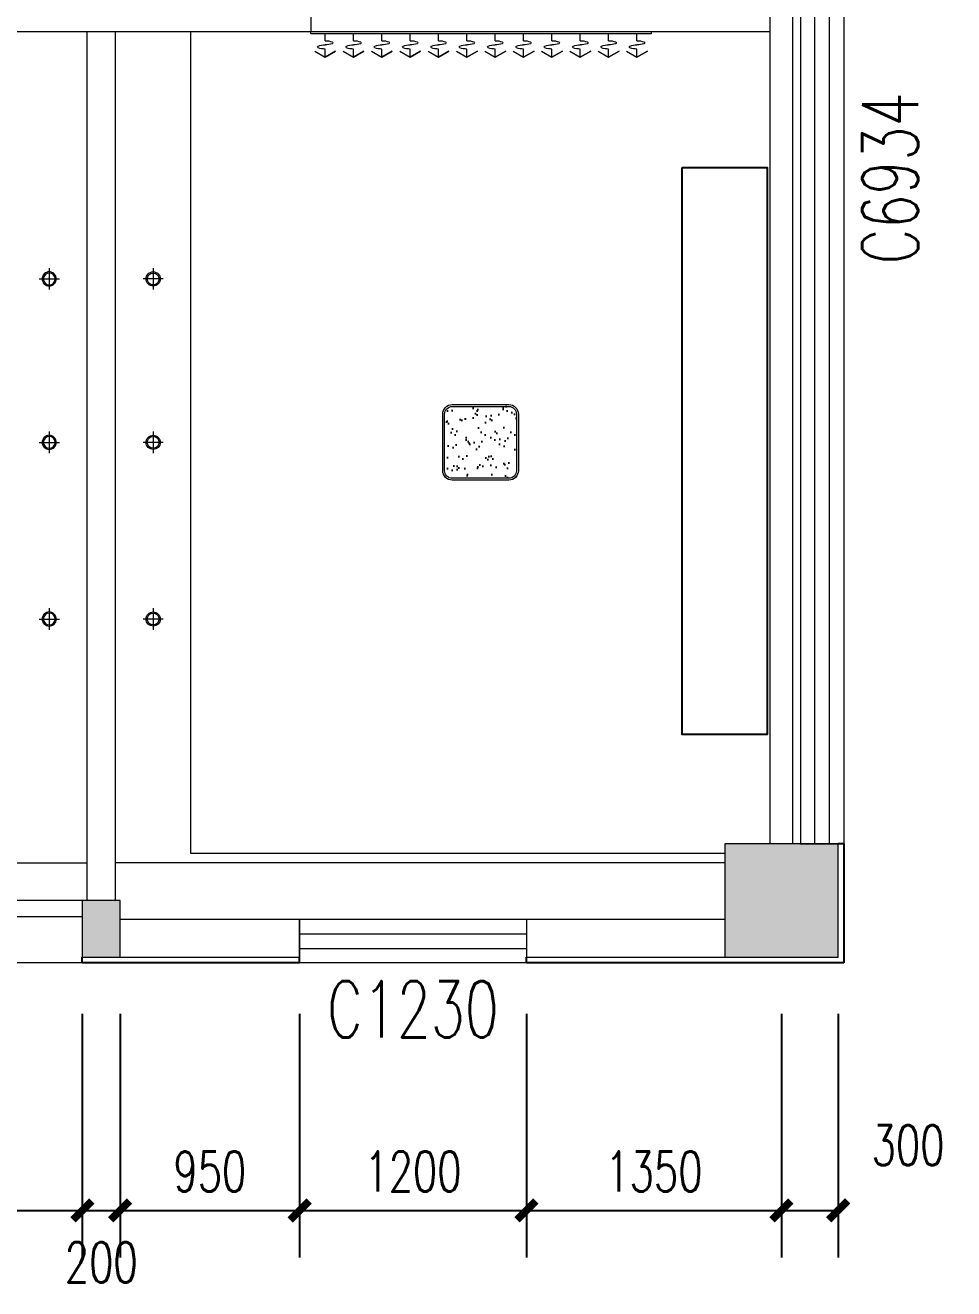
# Model space of a CAD drawing. Header units: millimetres. Extents: x 164760 to 3716174, y -1766400 to 11969.
# Drawn here: x 3573615 to 3578528, y -1715855 to -1709168 of the extents above; entities that cross this region are included whole.
import ezdxf

# ---------------------------------------------------------------- set-up
doc = ezdxf.new("R2010")
doc.units = ezdxf.units.MM
doc.header["$LTSCALE"] = 1000
doc.set_wipeout_variables(frame=1)
for name, pattern in [('DASH', [0.35, 0.25, -0.1]), ('DOT', [0.2, 0.1, -0.1]), ('DOTE', [2.42, 2, -0.2, 0.02, -0.2]), ('HIDDEN', [0.375, 0.25, -0.125, 0, 0])]:
    doc.linetypes.add(name, pattern=pattern)
doc.layers.get('0').update_dxf_attribs({"color": 253, "linetype": 'CONTINUOUS'})
doc.layers.get('Defpoints').update_dxf_attribs({"color": 250, "linetype": 'CONTINUOUS', "lineweight": 0})
for name, color, linetype, lineweight in [('COLUMN', 253, 'CONTINUOUS', 0), ('DOOR【门】', 253, 'CONTINUOUS', 0), ('FF-Door【门】', 253, 'CONTINUOUS', 0), ('FF-FIXT【洁具】', 253, 'CONTINUOUS', 0), ('FF-FURN【成品家具】', 253, 'CONTINUOUS', 0), ('FF-FURN【成品家私】', 253, 'CONTINUOUS', 0), ('FF-Text【平面文字】', 253, 'CONTINUOUS', 0), ('MK【门槛线】', 253, 'CONTINUOUS', 0), ('PUB_HATCH', 253, 'CONTINUOUS', 0), ('RC-Dim【天花尺寸】', 253, 'CONTINUOUS', 0), ('RC-FCU【空调设备】', 253, 'CONTINUOUS', 0), ('RC-LIGHT【天花灯具】', 253, 'CONTINUOUS', 0), ('RC-Modelling【天花造型】', 253, 'CONTINUOUS', 0), ('RC-Text【天花文字】', 253, 'CONTINUOUS', 0), ('TXT【平面空间文字】', 253, 'CONTINUOUS', 0), ('WALL', 253, 'CONTINUOUS', 0), ('Wall【墙体】', 253, 'CONTINUOUS', 0), ('Wall【新建墙】', 253, 'CONTINUOUS', 0), ('WINDOW', 253, 'CONTINUOUS', 0), ('Xline【辅助线】', 253, 'CONTINUOUS', 0)]:
    doc.layers.add(name, color=color, linetype=linetype, lineweight=lineweight)
for name, color, linetype in [('DIM_LEAD', 253, 'CONTINUOUS'), ('FF-FIXT', 253, 'CONTINUOUS'), ('HATCH【填充】', 253, 'CONTINUOUS'), ('PUB_DIM', 253, 'CONTINUOUS'), ('SURFACE', 253, 'CONTINUOUS'), ('VPIPE-污水', 253, 'CONTINUOUS'), ('VPIPE-热给水', 253, 'CONTINUOUS'), ('VPIPE-给水', 253, 'CONTINUOUS'), ('WINDOW_TEXT', 253, 'CONTINUOUS'), ('填充', 253, 'CONTINUOUS'), ('平面家具', 253, 'CONTINUOUS'), ('洁具', 253, 'CONTINUOUS'), ('风道（排气道）', 253, 'CONTINUOUS')]:
    doc.layers.add(name, color=color, linetype=linetype)
doc.styles.add('-宋体', font='', dxfattribs={"width": 0.8})
doc.styles.add('_TCH_DIM_T3', font='SIMPLEX', dxfattribs={"width": 0.705882, "bigfont": 'GBCBIG'})
doc.styles.add('_TCH_WINDOW', font='SIMPLEX', dxfattribs={"bigfont": 'GBCBIG'})
doc.styles.get("Standard").update_dxf_attribs({"font": 'GBENOR', "bigfont": 'GBCBIG'})
doc.styles.add('SUN', font='romans.shx', dxfattribs={"width": 0.8, "bigfont": 'hzdx.shx'})
doc.styles.add('宋体', font='', dxfattribs={"width": 0.7})
doc.styles.add('尺寸标注', font='ARCHS.SHX', dxfattribs={"width": 0.8})
doc.styles.get('-宋体').set_extended_font_data('SimSun')
doc.styles.get('宋体').set_extended_font_data('SimSun')
doc.dimstyles.new('_TCH_ARCH&&100', dxfattribs={"dimtxt": 212.5, "dimasz": 100, "dimexe": 250, "dimexo": 300, "dimgap": 100, "dimtad": 1, "dimdec": 0, "dimzin": 0, "dimdsep": 46, "dimtxsty": '_TCH_DIM_T3', "dimblk": 'ARCHTICK', "dimcen": 0.09, "dimclrt": 7, "dimazin": 2, "dimtfac": 1, "dimtdec": 0, "dimtix": 1, "dimtmove": 2, "dimatfit": 3, "dimtolj": 1, "dimtzin": 0, "dimarcsym": 0})
doc.dimstyles.new('海龙1：50', dxfattribs={"dimscale": 50, "dimtxt": 2.5, "dimasz": 1, "dimexe": 1, "dimexo": 1, "dimgap": 0.7, "dimtad": 1, "dimdec": 0, "dimrnd": 5, "dimdsep": 46, "dimtxsty": '尺寸标注', "dimblk": 'ARCHTICK', "dimblk1": 'ARCHTICK', "dimblk2": 'ARCHTICK', "dimcen": 1, "dimclrd": 44, "dimclre": 44, "dimclrt": 2, "dimadec": 0, "dimazin": 0, "dimtfac": 1, "dimtdec": 0, "dimtix": 1, "dimtmove": 2, "dimatfit": 3, "dimldrblk": 'hl_arrow2', "dimfxl": 5, "dimfxlon": 1, "dimarcsym": 0})
doc.dimstyles.new('海龙_1：60', dxfattribs={"dimscale": 60, "dimtxt": 2.25, "dimasz": 1, "dimexe": 1.5, "dimexo": 1, "dimgap": 0.7, "dimtad": 1, "dimdec": 0, "dimrnd": 5, "dimdsep": 46, "dimtxsty": '尺寸标注', "dimblk": 'ARCHTICK', "dimblk1": 'ARCHTICK', "dimblk2": 'ARCHTICK', "dimcen": 1, "dimclrd": 44, "dimclre": 44, "dimclrt": 2, "dimadec": 0, "dimazin": 0, "dimtfac": 1, "dimtdec": 0, "dimtix": 1, "dimtmove": 2, "dimatfit": 3, "dimldrblk": 'hl_arrow2', "dimfxl": 5, "dimfxlon": 1, "dimarcsym": 0})

# ---------------------------------------------------------------- blocks, each defined once
blk = doc.blocks.new('_ArchTick')
at = {"color": 2, "linetype": 'ByBlock', "const_width": 0.4}
blk.add_lwpolyline([(-0.5, -0.5), (0.5, 0.5)], dxfattribs=at)
blk = doc.blocks.new('*D461')
at = {"layer": 'Defpoints', "color": 0, "transparency": 16777216}
for p in [(3570716.8, -1714100.6), (3573916.8, -1714100.6), (3573916.8, -1715440.2)]:
    blk.add_point(p, dxfattribs=at)
at = {"layer": 'PUB_DIM', "color": 0, "lineweight": -2, "transparency": 16777216}
for p, q in [((3570716.8, -1714400.6), (3570716.8, -1715690.2)), ((3573916.8, -1714400.6), (3573916.8, -1715690.2)), ((3570716.8, -1715440.2), (3573916.8, -1715440.2))]:
    blk.add_line(p, q, dxfattribs=at)
at = {"layer": 'PUB_DIM', "color": 0, "lineweight": -2, "transparency": 16777216, "xscale": 100, "yscale": 100, "zscale": 100, "rotation": 180}
blk.add_blockref('_ArchTick', (3570716.8, -1715440.2), dxfattribs=at)
at = {"layer": 'PUB_DIM', "color": 0, "lineweight": -2, "transparency": 16777216, "xscale": 100, "yscale": 100, "zscale": 100}
blk.add_blockref('_ArchTick', (3573916.8, -1715440.2), dxfattribs=at)
at = {"layer": 'PUB_DIM', "color": 7, "transparency": 16777216, "insert": (3572316.8, -1715234), "char_height": 212.5, "attachment_point": 5, "style": '_TCH_DIM_T3'}
blk.add_mtext('\\A1;3200', dxfattribs=at)
blk = doc.blocks.new('*D462')
at = {"layer": 'Defpoints', "color": 0, "transparency": 16777216}
for p in [(3573916.8, -1714100.6), (3574116.8, -1714100.6), (3574116.8, -1715440.2)]:
    blk.add_point(p, dxfattribs=at)
at = {"layer": 'PUB_DIM', "color": 0, "lineweight": -2, "transparency": 16777216}
for p, q in [((3573916.8, -1714400.6), (3573916.8, -1715690.2)), ((3574116.8, -1714400.6), (3574116.8, -1715690.2)), ((3573916.8, -1715440.2), (3574116.8, -1715440.2))]:
    blk.add_line(p, q, dxfattribs=at)
at = {"layer": 'PUB_DIM', "color": 0, "lineweight": -2, "transparency": 16777216, "xscale": 100, "yscale": 100, "zscale": 100, "rotation": 180}
blk.add_blockref('_ArchTick', (3573916.8, -1715440.2), dxfattribs=at)
at = {"layer": 'PUB_DIM', "color": 0, "lineweight": -2, "transparency": 16777216, "xscale": 100, "yscale": 100, "zscale": 100}
blk.add_blockref('_ArchTick', (3574116.8, -1715440.2), dxfattribs=at)
at = {"layer": 'PUB_DIM', "color": 7, "transparency": 16777216, "insert": (3574016.8, -1715715.2), "char_height": 212.5, "attachment_point": 5, "style": '_TCH_DIM_T3'}
blk.add_mtext('\\A1;200', dxfattribs=at)
blk = doc.blocks.new('*D463')
at = {"layer": 'Defpoints', "color": 0, "transparency": 16777216}
for p in [(3574116.8, -1714100.6), (3575066.8, -1714100.6), (3575066.8, -1715440.2)]:
    blk.add_point(p, dxfattribs=at)
at = {"layer": 'PUB_DIM', "color": 0, "lineweight": -2, "transparency": 16777216}
for p, q in [((3574116.8, -1714400.6), (3574116.8, -1715690.2)), ((3575066.8, -1714400.6), (3575066.8, -1715690.2)), ((3574116.8, -1715440.2), (3575066.8, -1715440.2))]:
    blk.add_line(p, q, dxfattribs=at)
at = {"layer": 'PUB_DIM', "color": 0, "lineweight": -2, "transparency": 16777216, "xscale": 100, "yscale": 100, "zscale": 100, "rotation": 180}
blk.add_blockref('_ArchTick', (3574116.8, -1715440.2), dxfattribs=at)
at = {"layer": 'PUB_DIM', "color": 0, "lineweight": -2, "transparency": 16777216, "xscale": 100, "yscale": 100, "zscale": 100}
blk.add_blockref('_ArchTick', (3575066.8, -1715440.2), dxfattribs=at)
at = {"layer": 'PUB_DIM', "color": 7, "transparency": 16777216, "insert": (3574591.8, -1715234), "char_height": 212.5, "attachment_point": 5, "style": '_TCH_DIM_T3'}
blk.add_mtext('\\A1;950', dxfattribs=at)
blk = doc.blocks.new('*D464')
at = {"layer": 'Defpoints', "color": 0, "transparency": 16777216}
for p in [(3575066.8, -1714100.6), (3576266.8, -1714100.6), (3576266.8, -1715440.2)]:
    blk.add_point(p, dxfattribs=at)
at = {"layer": 'PUB_DIM', "color": 0, "lineweight": -2, "transparency": 16777216}
for p, q in [((3575066.8, -1714400.6), (3575066.8, -1715690.2)), ((3576266.8, -1714400.6), (3576266.8, -1715690.2)), ((3575066.8, -1715440.2), (3576266.8, -1715440.2))]:
    blk.add_line(p, q, dxfattribs=at)
at = {"layer": 'PUB_DIM', "color": 0, "lineweight": -2, "transparency": 16777216, "xscale": 100, "yscale": 100, "zscale": 100, "rotation": 180}
blk.add_blockref('_ArchTick', (3575066.8, -1715440.2), dxfattribs=at)
at = {"layer": 'PUB_DIM', "color": 0, "lineweight": -2, "transparency": 16777216, "xscale": 100, "yscale": 100, "zscale": 100}
blk.add_blockref('_ArchTick', (3576266.8, -1715440.2), dxfattribs=at)
at = {"layer": 'PUB_DIM', "color": 7, "transparency": 16777216, "insert": (3575666.8, -1715234), "char_height": 212.5, "attachment_point": 5, "style": '_TCH_DIM_T3'}
blk.add_mtext('\\A1;1200', dxfattribs=at)
blk = doc.blocks.new('*D465')
at = {"layer": 'Defpoints', "color": 0, "transparency": 16777216}
for p in [(3576266.8, -1714100.6), (3577616.8, -1714100.6), (3577616.8, -1715440.2)]:
    blk.add_point(p, dxfattribs=at)
at = {"layer": 'PUB_DIM', "color": 0, "lineweight": -2, "transparency": 16777216}
for p, q in [((3576266.8, -1714400.6), (3576266.8, -1715690.2)), ((3577616.8, -1714400.6), (3577616.8, -1715690.2)), ((3576266.8, -1715440.2), (3577616.8, -1715440.2))]:
    blk.add_line(p, q, dxfattribs=at)
at = {"layer": 'PUB_DIM', "color": 0, "lineweight": -2, "transparency": 16777216, "xscale": 100, "yscale": 100, "zscale": 100, "rotation": 180}
blk.add_blockref('_ArchTick', (3576266.8, -1715440.2), dxfattribs=at)
at = {"layer": 'PUB_DIM', "color": 0, "lineweight": -2, "transparency": 16777216, "xscale": 100, "yscale": 100, "zscale": 100}
blk.add_blockref('_ArchTick', (3577616.8, -1715440.2), dxfattribs=at)
at = {"layer": 'PUB_DIM', "color": 7, "transparency": 16777216, "insert": (3576941.8, -1715234), "char_height": 212.5, "attachment_point": 5, "style": '_TCH_DIM_T3'}
blk.add_mtext('\\A1;1350', dxfattribs=at)
blk = doc.blocks.new('*D466')
at = {"layer": 'Defpoints', "color": 0, "transparency": 16777216}
for p in [(3577616.8, -1714100.6), (3577916.8, -1714100.6), (3577916.8, -1715440.2)]:
    blk.add_point(p, dxfattribs=at)
at = {"layer": 'PUB_DIM', "color": 0, "lineweight": -2, "transparency": 16777216}
for p, q in [((3577616.8, -1714400.6), (3577616.8, -1715690.2)), ((3577916.8, -1714400.6), (3577916.8, -1715690.2)), ((3577616.8, -1715440.2), (3577916.8, -1715440.2))]:
    blk.add_line(p, q, dxfattribs=at)
at = {"layer": 'PUB_DIM', "color": 0, "lineweight": -2, "transparency": 16777216, "xscale": 100, "yscale": 100, "zscale": 100, "rotation": 180}
blk.add_blockref('_ArchTick', (3577616.8, -1715440.2), dxfattribs=at)
at = {"layer": 'PUB_DIM', "color": 0, "lineweight": -2, "transparency": 16777216, "xscale": 100, "yscale": 100, "zscale": 100}
blk.add_blockref('_ArchTick', (3577916.8, -1715440.2), dxfattribs=at)
at = {"layer": 'PUB_DIM', "color": 7, "transparency": 16777216, "insert": (3578286.8, -1715095.2), "char_height": 212.5, "attachment_point": 5, "style": '_TCH_DIM_T3'}
blk.add_mtext('\\A1;300', dxfattribs=at)
blk = doc.blocks.new('$TCHSYS$WIN2D')
for p, q in [((-0.5, 0.5), (0.5, 0.5)), ((-0.5, 0.5), (-0.5, -0.5)), ((0.5, 0.5), (0.5, -0.5)), ((0.5, 0.16667), (-0.5, 0.16667)), ((0.5, -0.16667), (-0.5, -0.16667)), ((-0.5, -0.5), (0.5, -0.5))]:
    blk.add_line(p, q)
blk = doc.blocks.new('$WINLIB2D$00000004')
for p, q in [((-0.5, 0.5), (0.5, 0.5)), ((-0.5, 0.5), (-0.5, -0.5)), ((0.5, -0.5), (0.5, 0.5)), ((-0.5, 0.2406), (0.5, 0.2406)), ((-0.5, -0.5), (0.5, -0.5))]:
    blk.add_line(p, q)
blk = doc.blocks.new('海龙0109180699')
for points in [[(-1725, 7095.5), (-1725, 7145.5), (-1125, 7145.5), (-1125, 7095.5)], [(-1725, 7145.5), (-1725, 5345.5), (-1125, 5345.5), (-1125, 7145.5)], [(-1125, 5395.5), (-1125, 5345.5), (-1725, 5345.5), (-1725, 5395.5)]]:
    blk.add_lwpolyline(points, close=True)
at = {"color": 8}
for points in [[(-1700, 7095.5), (-1700, 5395.5)], [(-1150, 7095.5), (-1150, 5395.5)]]:
    blk.add_lwpolyline(points, dxfattribs=at)
for points in [[(-1455, 7080.5), (-1455, 7095.5), (-1395, 7095.5), (-1395, 7080.5)], [(-1395, 5410.5), (-1395, 5395.5), (-1455, 5395.5), (-1455, 5410.5)], [(-1395, 5410.5), (-1395, 5395.5), (-1455, 5395.5), (-1455, 5410.5)]]:
    blk.add_lwpolyline(points, close=True, dxfattribs=at)
at = {"color": 8, "linetype": 'DASH', "ltscale": 0.006}
for points in [[(-1437.5, 7080.5), (-1437.5, 5410.5)], [(-1412.5, 7080.5), (-1412.5, 5410.5)]]:
    blk.add_lwpolyline(points, dxfattribs=at)
for points in [[(-1628.5, 6958.7), (-1216.6, 6876.8), (-1221.5, 6852.3), (-1633.4, 6934.2)], [(-1461.8, 6925.6), (-1383.3, 6909.9), (-1388.2, 6885.4), (-1466.7, 6901)], [(-1463.3, 6918.2), (-1384.8, 6902.6), (-1386.8, 6892.8), (-1465.2, 6908.4)], [(-1628.5, 6838.7), (-1216.6, 6756.8), (-1221.5, 6732.3), (-1633.4, 6814.2)], [(-1461.8, 6805.6), (-1383.3, 6789.9), (-1388.2, 6765.4), (-1466.7, 6781)], [(-1463.3, 6798.2), (-1384.8, 6782.6), (-1386.8, 6772.8), (-1465.2, 6788.4)], [(-1628.5, 6718.7), (-1216.6, 6636.8), (-1221.5, 6612.3), (-1633.4, 6694.2)], [(-1461.8, 6685.6), (-1383.3, 6669.9), (-1388.2, 6645.4), (-1466.7, 6661)], [(-1463.3, 6678.2), (-1384.8, 6662.6), (-1386.8, 6652.8), (-1465.2, 6668.4)], [(-1628.5, 6598.7), (-1216.6, 6516.8), (-1221.5, 6492.3), (-1633.4, 6574.2)], [(-1461.8, 6565.6), (-1383.3, 6549.9), (-1388.2, 6525.4), (-1466.7, 6541)], [(-1463.3, 6558.2), (-1384.8, 6542.6), (-1386.8, 6532.8), (-1465.2, 6548.4)], [(-1628.5, 6478.7), (-1216.6, 6396.8), (-1221.5, 6372.3), (-1633.4, 6454.2)], [(-1461.8, 6445.6), (-1383.3, 6429.9), (-1388.2, 6405.4), (-1466.7, 6421)], [(-1463.3, 6438.2), (-1384.8, 6422.6), (-1386.8, 6412.8), (-1465.2, 6428.4)], [(-1628.5, 6358.7), (-1216.6, 6276.8), (-1221.5, 6252.3), (-1633.4, 6334.2)], [(-1461.8, 6325.6), (-1383.3, 6309.9), (-1388.2, 6285.4), (-1466.7, 6301)], [(-1463.3, 6318.2), (-1384.8, 6302.6), (-1386.8, 6292.8), (-1465.2, 6308.4)], [(-1628.5, 6238.7), (-1216.6, 6156.8), (-1221.5, 6132.3), (-1633.4, 6214.2)], [(-1461.8, 6205.6), (-1383.3, 6189.9), (-1388.2, 6165.4), (-1466.7, 6181)], [(-1463.3, 6198.2), (-1384.8, 6182.6), (-1386.8, 6172.8), (-1465.2, 6188.4)], [(-1628.5, 6118.7), (-1216.6, 6036.8), (-1221.5, 6012.3), (-1633.4, 6094.2)], [(-1461.8, 6085.6), (-1383.3, 6069.9), (-1388.2, 6045.4), (-1466.7, 6061)], [(-1463.3, 6078.2), (-1384.8, 6062.6), (-1386.8, 6052.8), (-1465.2, 6068.4)], [(-1628.5, 5998.7), (-1216.6, 5916.8), (-1221.5, 5892.3), (-1633.4, 5974.2)], [(-1461.8, 5965.6), (-1383.3, 5949.9), (-1388.2, 5925.4), (-1466.7, 5941)], [(-1463.3, 5958.2), (-1384.8, 5942.6), (-1386.8, 5932.8), (-1465.2, 5948.4)], [(-1628.5, 5878.7), (-1216.6, 5796.8), (-1221.5, 5772.3), (-1633.4, 5854.2)], [(-1461.8, 5845.6), (-1383.3, 5829.9), (-1388.2, 5805.4), (-1466.7, 5821)], [(-1463.3, 5838.2), (-1384.8, 5822.6), (-1386.8, 5812.8), (-1465.2, 5828.4)], [(-1628.5, 5758.7), (-1216.6, 5676.8), (-1221.5, 5652.3), (-1633.4, 5734.2)], [(-1461.8, 5725.6), (-1383.3, 5709.9), (-1388.2, 5685.4), (-1466.7, 5701)], [(-1463.3, 5718.2), (-1384.8, 5702.6), (-1386.8, 5692.8), (-1465.2, 5708.4)], [(-1628.5, 5638.7), (-1216.6, 5556.8), (-1221.5, 5532.3), (-1633.4, 5614.2)], [(-1461.8, 5605.6), (-1383.3, 5589.9), (-1388.2, 5565.4), (-1466.7, 5581)], [(-1463.3, 5598.2), (-1384.8, 5582.6), (-1386.8, 5572.8), (-1465.2, 5588.4)]]:
    blk.add_lwpolyline(points, close=True, dxfattribs=at)
at = {"layer": '平面家具', "color": 43, "linetype": 'ByBlock'}
blk.add_lwpolyline([(-1275, 3824.4), (-1725, 3824.4), (-1725, 824.4), (-1275, 824.4)], close=True, dxfattribs=at)
blk = doc.blocks.new('PQD')
at = {"layer": '填充'}
h = blk.add_hatch(dxfattribs=at)
h.set_pattern_fill('DOTS', color=256, scale=10, style=0)
h.paths.add_polyline_path([(517039.4, 222520.7), (516799.4, 222520.7), (516799.4, 222330.7), (516857.1, 222450.6)])
blk.add_lwpolyline([(516799.4, 222330.7), (516857.1, 222450.6), (517039.4, 222520.7)], dxfattribs=at)
at = {"layer": '风道（排气道）'}
for points in [[(516769.4, 222550.7), (517069.4, 222550.7), (517069.4, 222300.7), (516769.4, 222300.7)], [(516799.4, 222520.7), (517039.4, 222520.7), (517039.4, 222330.7), (516799.4, 222330.7)]]:
    blk.add_lwpolyline(points, close=True, dxfattribs=at)
blk = doc.blocks.new('$DorLib2D$00000114')
at = {"color": 0}
blk.add_line((0.5, 0), (-0.207, 0.707), dxfattribs=at)
blk.add_arc((0.5, 0), 1, 135, 180, dxfattribs=at)
blk = doc.blocks.new('ZL_08130967')
at = {"layer": 'WINDOW'}
for p, q in [((-300, -374.3), (300, -374.3)), ((-300, -374.3), (-300, -524.3)), ((300, -524.3), (300, -374.3)), ((-300, -524.3), (300, -524.3))]:
    blk.add_line(p, q, dxfattribs=at)
at = {"layer": 'WINDOW', "xscale": -600, "yscale": 600, "zscale": -600}
blk.add_blockref('$DorLib2D$00000114', (0, -424.3), dxfattribs=at)
blk = doc.blocks.new('ZL_08155714')
at = {"layer": 'VPIPE-污水'}
blk.add_circle((-129.2, -712), 50, dxfattribs=at)
at = {"layer": 'VPIPE-热给水'}
blk.add_circle((153.9, -888.5), 50, dxfattribs=at)
at = {"layer": 'VPIPE-给水'}
blk.add_circle((153.9, -754.4), 50, dxfattribs=at)
at = {"layer": 'WALL'}
for p, q in [((-314.6, -1164.9), (-314.6, -414.9)), ((-314.6, -414.9), (585.4, -414.9)), ((585.4, -1164.9), (585.4, -414.9)), ((-214.6, -1064.9), (-214.6, -564.9)), ((-214.6, -564.9), (485.4, -564.9)), ((485.4, -1064.9), (485.4, -564.9)), ((485.4, -1064.9), (-214.6, -1064.9)), ((585.4, -1164.9), (-314.6, -1164.9))]:
    blk.add_line(p, q, dxfattribs=at)
at = {"layer": 'WINDOW'}
for p, q in [((-175.1, -414.9), (424.9, -414.9)), ((-175.1, -414.9), (-175.1, -564.9)), ((424.9, -564.9), (424.9, -414.9)), ((-175.1, -564.9), (424.9, -564.9))]:
    blk.add_line(p, q, dxfattribs=at)
at = {"layer": 'DOOR【门】', "rotation": 359.9999999999407}
blk.add_blockref('ZL_08130967', (124.9, -40.7), dxfattribs=at)
at = {"layer": '洁具'}
blk.add_blockref('PQD', (-516984, -223365.7), dxfattribs=at)
at = {"layer": 'TXT【平面空间文字】', "color": 3, "ltscale": 100, "style": 'SUN', "width": 0.6}
blk.add_text('FM丙0619', height=200, dxfattribs=at).set_placement((-262.7, -802.7, 0))
at = {"layer": 'TXT【平面空间文字】', "width": 0.75}
blk.add_text('管井', height=300, dxfattribs=at).set_placement((236.4, -1085.3))
blk = doc.blocks.new('A$C5D954283')
at = {"color": 8}
for p, q in [((-4, 505.5), (-26.2, 505.5)), ((0, 532.1), (0, 509.5)), ((0, 501.5), (0, 478.5)), ((25.8, 505.5), (4, 505.5)), ((-5, 230), (-32.8, 230)), ((0, 235.1), (0, 263.8)), ((0, 225), (0, 196.3)), ((32.3, 230), (5, 230))]:
    blk.add_line(p, q, dxfattribs=at)
at = {"color": 0, "linetype": 'Continuous'}
for p, q in [((-11.2, 374.3), (-17.5, 495.5)), ((15.1, 492.2), (4.8, 374.3)), ((4.8, 374.3), (-11.2, 374.3))]:
    blk.add_line(p, q, dxfattribs=at)
at = {"color": 8, "ltscale": 1000, "const_width": 0.448}
blk.add_lwpolyline([(0, 505.7, -1), (0, 505.3, -1)], format="xyb", close=True, dxfattribs=at)
at = {"color": 0, "linetype": 'Continuous'}
blk.add_lwpolyline([(300, 0), (300, 450), (-300, 450), (-300, 0)], close=True, dxfattribs=at)
at = {"color": 8}
blk.add_lwpolyline([(270, 30), (270, 420), (-270, 420), (-270, 30)], close=True, dxfattribs=at)
at = {"color": 8, "const_width": 0.84}
blk.add_lwpolyline([(0.1, 230.5, -1), (0.1, 229.6, -1)], format="xyb", close=True, dxfattribs=at)
at = {"color": 0, "linetype": 'Continuous'}
blk.add_circle((0, 505.5), 20.2, dxfattribs=at)
at = {"color": 8}
for centre, radius in [((0.3, 505.7), 16.3), ((0, 230), 25.2)]:
    blk.add_circle(centre, radius, dxfattribs=at)
blk = doc.blocks.new('*D45')
at = {"layer": 'Defpoints', "color": 0, "transparency": 16777216}
for p in [(1214.1, 1164.9), (1023.4, 564.9), (1214.1, 564.9)]:
    blk.add_point(p, dxfattribs=at)
at = {"layer": 'Xline【辅助线】', "color": 44, "lineweight": -2, "transparency": 16777216}
for p, q in [((1154.1, 1164.9), (933.4, 1164.9)), ((1023.4, 1164.9), (1023.4, 564.9)), ((1154.1, 564.9), (933.4, 564.9))]:
    blk.add_line(p, q, dxfattribs=at)
at = {"layer": 'Xline【辅助线】', "color": 44, "lineweight": -2, "transparency": 16777216, "xscale": 60, "yscale": 60, "zscale": 60}
for p, rotation in [((1023.4, 1164.9), 90), ((1023.4, 564.9), 270)]:
    blk.add_blockref('_ArchTick', p, dxfattribs=dict(at, rotation=rotation))
at = {"layer": 'Xline【辅助线】', "color": 2, "transparency": 16777216, "insert": (913.9, 864.9), "char_height": 135, "attachment_point": 5, "rotation": 90, "style": '尺寸标注'}
blk.add_mtext('600', dxfattribs=at)
blk = doc.blocks.new('hl_arrow2')
at = {"color": 2}
blk.add_line((-0.22, 0), (-1, 0), dxfattribs=at)
blk.add_lwpolyline([(-0.22, 0), (-0.86, -0.69), (-0.65, -0.86), (0, 0), (-0.65, 0.86), (-0.86, 0.69)], close=True, dxfattribs=at)
for points in [[(-0.86, 0.69), (-0.65, 0.86), (-0.22, 0), (0, 0)], [(-0.86, -0.69), (-0.65, -0.86), (-0.22, 0), (0, 0)]]:
    blk.add_solid(points, dxfattribs=at)
blk = doc.blocks.new('A$C78EA0098')
at = {"color": 33, "linetype": 'Continuous'}
for p, q in [((47, 353.8), (90, 353.8)), ((68.5, 375.3), (68.5, 332.3))]:
    blk.add_line(p, q, dxfattribs=at)
for p, q in [((5, 25, 0), (81, 25, 0)), ((81, -25, 0), (81, 25, 0)), ((81, 20, 0), (88, 20, 0)), ((84, 25, 0), (114, 25, 0)), ((84, 20, 0), (84, 25, 0)), ((114, -25, 0), (114, 25, 0)), ((5, -25, 0), (81, -25, 0)), ((81, -20, 0), (88, -20, 0)), ((84, -25, 0), (84, -20, 0)), ((84, -25, 0), (114, -25, 0))]:
    blk.add_line(p, q)
for points in [[(0, 383.8), (20, 383.8), (20, 323.8), (0, 323.8)], [(20, 368.8), (85, 368.8), (85, 338.8), (20, 338.8)], [(0, 226), (3, 226), (3, 174), (0, 174)], [(3, 212.5), (33.5, 212.5), (33.5, 187.5), (3, 187.5)], [(0, 90), (5, 90), (5, -90), (0, -90)]]:
    blk.add_lwpolyline(points, close=True)
for centre, radius in [((68.5, 353.8), 11.5), ((104, 0, 0), 5)]:
    blk.add_circle(centre, radius, dxfattribs=at)
blk.add_arc((57.8, 0, 0), 36.3, 316.39718, 43.60282)
blk = doc.blocks.new('ZL_08127082')
at = {"layer": 'FF-FIXT【洁具】'}
for p, q in [((-184.1, -108.8), (-150.6, 0)), ((146.4, 0), (-150.6, 0)), ((-133.9, 0), (-133.9, -83.7)), ((133.9, 0), (133.9, -83.7)), ((146.4, 0), (179.9, -117.1)), ((-20.9, -37.7), (-16.7, -33.5)), ((-20.9, -41.8), (-20.9, -37.7)), ((-16.7, -46), (-20.9, -41.8)), ((-16.7, -33.5), (-12.6, -33.5)), ((-12.6, -50.2), (-16.7, -46)), ((-12.6, -33.5), (-4.2, -29.3)), ((4.2, -50.2), (-12.6, -50.2)), ((-4.2, -29.3), (4.2, -33.5)), ((4.2, -33.5), (12.6, -33.5)), ((12.6, -46), (4.2, -50.2)), ((12.6, -33.5), (16.7, -37.7)), ((16.7, -41.8), (12.6, -46)), ((16.7, -37.7), (16.7, -41.8)), ((-196.6, -221.7), (-184.1, -108.8)), ((-133.9, -83.7), (-184.1, -138.1)), ((133.9, -83.7), (-133.9, -83.7)), ((133.9, -83.7), (179.9, -138.1)), ((179.9, -117.1), (196.6, -234.3)), ((184.1, -125.5), (184.1, -133.9)), ((-179.9, -142.2), (0, -133.9)), ((0, -133.9), (0, -138.1)), ((0, -133.9), (175.7, -142.2)), ((184.1, -133.9), (175.7, -142.2)), ((-188.3, -334.7), (-196.6, -221.7)), ((-179.9, -284.5), (-150.6, -213.4)), ((-163.2, -301.2), (-138.1, -234.3)), ((-150.6, -205), (-104.6, -205)), ((-150.6, -213.4), (-150.6, -205)), ((-138.1, -234.3), (-150.6, -213.4)), ((146.4, -213.4), (-150.6, -213.4)), ((133.9, -234.3), (-138.1, -234.3)), ((-104.6, -205), (-104.6, -213.4)), ((-50.2, -213.4), (-50.2, -200.8)), ((-50.2, -200.8), (46, -200.8)), ((46, -213.4), (-50.2, -213.4)), ((46, -200.8), (46, -213.4)), ((100.4, -205), (100.4, -213.4)), ((146.4, -205), (100.4, -205)), ((133.9, -234.3), (146.4, -213.4)), ((133.9, -234.3), (159, -301.2)), ((146.4, -213.4), (146.4, -205)), ((146.4, -213.4), (175.7, -284.5)), ((196.6, -234.3), (188.3, -351.4)), ((-188.3, -364), (-179.9, -284.5)), ((-171.5, -372.3), (-163.2, -301.2)), ((159, -301.2), (167.3, -372.3)), ((175.7, -284.5), (188.3, -364)), ((-184.1, -439.3), (-188.3, -364)), ((-167.3, -443.4), (-171.5, -372.3)), ((167.3, -372.3), (163.2, -443.4)), ((188.3, -364), (184.1, -439.3)), ((-167.3, -514.6), (-184.1, -439.3)), ((-146.4, -510.4), (-167.3, -443.4)), ((163.2, -443.4), (146.4, -510.4)), ((184.1, -439.3), (163.2, -514.6)), ((-133.9, -585.7), (-167.3, -514.6)), ((-117.1, -577.3), (-146.4, -510.4)), ((146.4, -510.4), (113, -577.3)), ((163.2, -514.6), (129.7, -585.7)), ((-87.9, -648.4), (-133.9, -585.7)), ((-75.3, -635.9), (-117.1, -577.3)), ((113, -577.3), (71.1, -631.7)), ((129.7, -585.7), (83.7, -648.4)), ((-46, -669.4), (-87.9, -648.4)), ((-41.8, -652.6), (-75.3, -631.7)), ((0, -656.8), (-41.8, -652.6)), ((37.7, -652.6), (0, -656.8)), ((75.3, -631.7), (37.7, -652.6)), ((83.7, -648.4), (46, -669.4)), ((0, -677.7), (-46, -669.4)), ((46, -669.4), (0, -677.7))]:
    blk.add_line(p, q, dxfattribs=at)
blk = doc.blocks.new('ZL_08123655')
at = {"layer": 'FF-FIXT【洁具】'}
for p, q in [((-184.1, -138.1), (-188.3, -129.7)), ((-179.9, -142.2), (-184.1, -138.1))]:
    blk.add_line(p, q, dxfattribs=at)
at = {"layer": 'DIM_LEAD'}
blk.add_blockref('ZL_08127082', (0, 0), dxfattribs=at)
blk = doc.blocks.new('*D46')
at = {"layer": 'Defpoints', "color": 0, "transparency": 16777216}
for p in [(14.1, 755.3), (14.1, 564.9), (1214.1, 564.9)]:
    blk.add_point(p, dxfattribs=at)
at = {"layer": 'RC-Dim【天花尺寸】', "color": 44, "lineweight": -2, "transparency": 16777216}
for p, q in [((14.1, 614.9), (14.1, 830.3)), ((1214.1, 614.9), (1214.1, 830.3)), ((1214.1, 755.3), (14.1, 755.3))]:
    blk.add_line(p, q, dxfattribs=at)
at = {"layer": 'RC-Dim【天花尺寸】', "color": 44, "lineweight": -2, "transparency": 16777216, "xscale": 50, "yscale": 50, "zscale": 50, "rotation": 180}
blk.add_blockref('_ArchTick', (14.1, 755.3), dxfattribs=at)
at = {"layer": 'RC-Dim【天花尺寸】', "color": 44, "lineweight": -2, "transparency": 16777216, "xscale": 50, "yscale": 50, "zscale": 50}
blk.add_blockref('_ArchTick', (1214.1, 755.3), dxfattribs=at)
at = {"layer": 'RC-Dim【天花尺寸】', "color": 2, "transparency": 16777216, "insert": (614.1, 848.9), "char_height": 112.5, "attachment_point": 5, "style": '尺寸标注'}
blk.add_mtext('1200', dxfattribs=at)
blk = doc.blocks.new('DOORBLK101')
at = {"layer": 'FF-Door【门】'}
blk.add_line((-0.5, 0), (0, 0.866), dxfattribs=at)
at = {"layer": 'FF-Door【门】', "color": 8, "linetype": 'HIDDEN', "ltscale": 15}
blk.add_arc((-0.5, 0), 1, 0, 60, dxfattribs=at)
blk = doc.blocks.new('圆形筒灯')
at = {"color": 251, "linetype": 'DOTE', "ltscale": 43.504693}
blk.add_line((0, 91), (0, -91), dxfattribs=at)
at = {"color": 251, "linetype": 'DOTE', "ltscale": 41.297046}
blk.add_line((86, 0), (-86, 0), dxfattribs=at)
blk.add_ellipse((0, 0), major_axis=(-42.4, 42.4), ratio=1, start_param=2.355868237233172, end_param=8.639053544412757)
at = {"color": 251}
blk.add_ellipse((0, 0), major_axis=(35.4, 35.4), ratio=1, start_param=5.49871431692557, end_param=11.78189962410516, dxfattribs=at)
blk = doc.blocks.new('ZL_0603123899')
at = {"layer": 'HATCH【填充】'}
h = blk.add_hatch(dxfattribs=at)
h.set_pattern_fill('AR-SAND', color=251, scale=2)
h.set_pattern_definition([(37.5, (-190, -390), (-3.2, 97.883), [0, -77.216, 0, -86.36, 0, -82.55]), (7.5, (-190, -390), (89.905, 143.365), [0, -41.656, 0, -69.596, 0, -26.67]), (327.5, (-252.48, -390), (158.198, 0.287), [0, -25.4, 0, -91.44, 0, -119.38]), (317.5, (-252.48, -390), (152.71, 44.586), [0, -12.7, 0, -59.944, 0, -68.58])])
h.paths.add_polyline_path([(190, -50, 0.414214), (150, -10), (-150, -10, 0.414214), (-190, -50), (-190, -350, 0.414214), (-150, -390), (150, -390, 0.414214), (190, -350)])
at = {"layer": 'RC-LIGHT【天花灯具】'}
blk.add_lwpolyline([(-150, 0), (150, 0, -0.414214), (200, -50), (200, -350, -0.414214), (150, -400), (-150, -400, -0.414214), (-200, -350), (-200, -50, -0.414214)], format="xyb", close=True, dxfattribs=at)
at = {"layer": 'RC-LIGHT【天花灯具】', "color": 8}
blk.add_lwpolyline([(-150, -10), (150, -10, -0.414214), (190, -50), (190, -350, -0.414214), (150, -390), (-150, -390, -0.414214), (-190, -350), (-190, -50, -0.414214)], format="xyb", close=True, dxfattribs=at)
blk = doc.blocks.new('*U414')
for p, q in [((0, -12), (0, 0)), ((0, 0), (1800, 0)), ((1800, 0), (1800, -12)), ((1800, -12), (0, -12)), ((75, -49.3), (75, -12)), ((225, -49.3), (225, -12)), ((375, -49.3), (375, -12)), ((525, -49.3), (525, -12)), ((675, -49.3), (675, -12)), ((825, -49.3), (825, -12)), ((975, -49.3), (975, -12)), ((1125, -49.3), (1125, -12)), ((1275, -49.3), (1275, -12)), ((1425, -49.3), (1425, -12)), ((1575, -49.3), (1575, -12)), ((1725, -49.3), (1725, -12)), ((1725, -49.3), (1725, -12)), ((19.6, -104.5), (75, -136.2)), ((75, -136.2), (75, -93.2)), ((130.4, -104.5), (75, -136.2)), ((75, -136.2), (130.4, -104.5)), ((169.6, -104.5), (225, -136.2)), ((225, -136.2), (225, -93.2)), ((280.4, -104.5), (225, -136.2)), ((225, -136.2), (280.4, -104.5)), ((319.6, -104.5), (375, -136.2)), ((375, -136.2), (375, -93.2)), ((430.4, -104.5), (375, -136.2)), ((375, -136.2), (430.4, -104.5)), ((469.6, -104.5), (525, -136.2)), ((525, -136.2), (525, -93.2)), ((580.4, -104.5), (525, -136.2)), ((525, -136.2), (580.4, -104.5)), ((619.6, -104.5), (675, -136.2)), ((675, -136.2), (675, -93.2)), ((730.4, -104.5), (675, -136.2)), ((675, -136.2), (730.4, -104.5)), ((769.6, -104.5), (825, -136.2)), ((825, -136.2), (825, -93.2)), ((880.4, -104.5), (825, -136.2)), ((825, -136.2), (880.4, -104.5)), ((919.6, -104.5), (975, -136.2)), ((975, -136.2), (975, -93.2)), ((1030.4, -104.5), (975, -136.2)), ((975, -136.2), (1030.4, -104.5)), ((1069.6, -104.5), (1125, -136.2)), ((1125, -136.2), (1125, -93.2)), ((1180.4, -104.5), (1125, -136.2)), ((1125, -136.2), (1180.4, -104.5)), ((1219.6, -104.5), (1275, -136.2)), ((1275, -136.2), (1275, -93.2)), ((1330.4, -104.5), (1275, -136.2)), ((1275, -136.2), (1330.4, -104.5)), ((1369.6, -104.5), (1425, -136.2)), ((1425, -136.2), (1425, -93.2)), ((1480.4, -104.5), (1425, -136.2)), ((1425, -136.2), (1480.4, -104.5)), ((1519.6, -104.5), (1575, -136.2)), ((1575, -136.2), (1575, -93.2)), ((1630.4, -104.5), (1575, -136.2)), ((1575, -136.2), (1630.4, -104.5)), ((1669.6, -104.5), (1725, -136.2)), ((1669.6, -104.5), (1725, -136.2)), ((1725, -136.2), (1725, -93.2)), ((1725, -136.2), (1725, -93.2)), ((1780.4, -104.5), (1725, -136.2)), ((1725, -136.2), (1780.4, -104.5)), ((1780.4, -104.5), (1725, -136.2)), ((1725, -136.2), (1780.4, -104.5))]:
    blk.add_line(p, q)
at = {"extrusion": (0, 0, -1)}
for centre, major_axis, start_param, end_param in [((77.5, -148.9), (-70.4, -70.4), 2.33115, 2.708105), ((77.5, 28.3), (70.4, -70.4), 0.433488, 0.810442), ((110, -60.3), (3.69, -3.69), 4.278901, 6.716673), ((227.5, -148.9), (-70.4, -70.4), 2.33115, 2.708105), ((227.5, 28.3), (70.4, -70.4), 0.433488, 0.810442), ((260, -60.3), (3.69, -3.69), 4.278901, 6.716673), ((377.5, -148.9), (-70.4, -70.4), 2.33115, 2.708105), ((377.5, 28.3), (70.4, -70.4), 0.433488, 0.810442), ((410, -60.3), (3.69, -3.69), 4.278901, 6.716673), ((527.5, -148.9), (-70.4, -70.4), 2.33115, 2.708105), ((527.5, 28.3), (70.4, -70.4), 0.433488, 0.810442), ((560, -60.3), (3.69, -3.69), 4.278901, 6.716673), ((677.5, -148.9), (-70.4, -70.4), 2.33115, 2.708105), ((677.5, 28.3), (70.4, -70.4), 0.433488, 0.810442), ((710, -60.3), (3.69, -3.69), 4.278901, 6.716673), ((827.5, -148.9), (-70.4, -70.4), 2.33115, 2.708105), ((827.5, 28.3), (70.4, -70.4), 0.433488, 0.810442), ((860, -60.3), (3.69, -3.69), 4.278901, 6.716673), ((977.5, -148.9), (-70.4, -70.4), 2.33115, 2.708105), ((977.5, 28.3), (70.4, -70.4), 0.433488, 0.810442), ((1010, -60.3), (3.69, -3.69), 4.278901, 6.716673), ((1127.5, -148.9), (-70.4, -70.4), 2.33115, 2.708105), ((1127.5, 28.3), (70.4, -70.4), 0.433488, 0.810442), ((1160, -60.3), (3.69, -3.69), 4.278901, 6.716673), ((1277.5, -148.9), (-70.4, -70.4), 2.33115, 2.708105), ((1277.5, 28.3), (70.4, -70.4), 0.433488, 0.810442), ((1310, -60.3), (3.69, -3.69), 4.278901, 6.716673), ((1427.5, -148.9), (-70.4, -70.4), 2.33115, 2.708105), ((1427.5, 28.3), (70.4, -70.4), 0.433488, 0.810442), ((1460, -60.3), (3.69, -3.69), 4.278901, 6.716673), ((1577.5, -148.9), (-70.4, -70.4), 2.33115, 2.708105), ((1577.5, 28.3), (70.4, -70.4), 0.433488, 0.810442), ((1610, -60.3), (3.69, -3.69), 4.278901, 6.716673), ((1727.5, -148.9), (-70.4, -70.4), 2.33115, 2.708105), ((1727.5, -148.9), (-70.4, -70.4), 2.33115, 2.708105), ((1727.5, 28.3), (70.4, -70.4), 0.433488, 0.810442), ((1727.5, 28.3), (70.4, -70.4), 0.433488, 0.810442), ((1760, -60.3), (3.69, -3.69), 4.278901, 6.716673), ((1760, -60.3), (3.69, -3.69), 4.278901, 6.716673), ((40, -82.2), (3.69, -3.69), 1.137309, 3.57508), ((72.5, -170.8), (-70.4, -70.4), 2.004284, 2.381239), ((72.5, 6.4), (70.4, -70.4), 0.760354, 1.137309), ((190, -82.2), (3.69, -3.69), 1.137309, 3.57508), ((222.5, -170.8), (-70.4, -70.4), 2.004284, 2.381239), ((222.5, 6.4), (70.4, -70.4), 0.760354, 1.137309), ((340, -82.2), (3.69, -3.69), 1.137309, 3.57508), ((372.5, -170.8), (-70.4, -70.4), 2.004284, 2.381239), ((372.5, 6.4), (70.4, -70.4), 0.760354, 1.137309), ((490, -82.2), (3.69, -3.69), 1.137309, 3.57508), ((522.5, -170.8), (-70.4, -70.4), 2.004284, 2.381239), ((522.5, 6.4), (70.4, -70.4), 0.760354, 1.137309), ((640, -82.2), (3.69, -3.69), 1.137309, 3.57508), ((672.5, -170.8), (-70.4, -70.4), 2.004284, 2.381239), ((672.5, 6.4), (70.4, -70.4), 0.760354, 1.137309), ((790, -82.2), (3.69, -3.69), 1.137309, 3.57508), ((822.5, -170.8), (-70.4, -70.4), 2.004284, 2.381239), ((822.5, 6.4), (70.4, -70.4), 0.760354, 1.137309), ((940, -82.2), (3.69, -3.69), 1.137309, 3.57508), ((972.5, -170.8), (-70.4, -70.4), 2.004284, 2.381239), ((972.5, 6.4), (70.4, -70.4), 0.760354, 1.137309), ((1090, -82.2), (3.69, -3.69), 1.137309, 3.57508), ((1122.5, -170.8), (-70.4, -70.4), 2.004284, 2.381239), ((1122.5, 6.4), (70.4, -70.4), 0.760354, 1.137309), ((1240, -82.2), (3.69, -3.69), 1.137309, 3.57508), ((1272.5, -170.8), (-70.4, -70.4), 2.004284, 2.381239), ((1272.5, 6.4), (70.4, -70.4), 0.760354, 1.137309), ((1390, -82.2), (3.69, -3.69), 1.137309, 3.57508), ((1422.5, -170.8), (-70.4, -70.4), 2.004284, 2.381239), ((1422.5, 6.4), (70.4, -70.4), 0.760354, 1.137309), ((1540, -82.2), (3.69, -3.69), 1.137309, 3.57508), ((1572.5, -170.8), (-70.4, -70.4), 2.004284, 2.381239), ((1572.5, 6.4), (70.4, -70.4), 0.760354, 1.137309), ((1690, -82.2), (3.69, -3.69), 1.137309, 3.57508), ((1690, -82.2), (3.69, -3.69), 1.137309, 3.57508), ((1722.5, -170.8), (-70.4, -70.4), 2.004284, 2.381239), ((1722.5, -170.8), (-70.4, -70.4), 2.004284, 2.381239), ((1722.5, 6.4), (70.4, -70.4), 0.760354, 1.137309), ((1722.5, 6.4), (70.4, -70.4), 0.760354, 1.137309)]:
    blk.add_ellipse(centre, major_axis=major_axis, ratio=1, start_param=start_param, end_param=end_param, dxfattribs=at)
blk = doc.blocks.new('ZL_0603125599')
at = {"layer": 'RC-Modelling【天花造型】'}
for p, q in [((-1332.5, -6446.5), (-1332.5, -2096.8)), ((-697.5, -2096.8), (1732.5, -2096.8)), ((1492.5, -6446.5), (-1332.5, -6446.5)), ((1492.5, -6496.5), (-1732.5, -6496.5))]:
    blk.add_line(p, q, dxfattribs=at)
at = {"layer": 'RC-FCU【空调设备】', "ltscale": 10}
blk.add_blockref('*U414', (-697.5, -2096.8), dxfattribs=at)
at = {"layer": 'RC-LIGHT【天花灯具】', "xscale": 0.625, "yscale": 0.625, "zscale": 0.625}
for p in [(-1532.5, -3406.6), (-1532.5, -4271.6), (-1532.5, -5206.6)]:
    blk.add_blockref('圆形筒灯', p, dxfattribs=at)
at = {"layer": 'RC-LIGHT【天花灯具】'}
blk.add_blockref('ZL_0603123899', (200, -4071.6), dxfattribs=at)
blk = doc.blocks.new('海龙0427194496')
at = {"layer": 'FF-FURN【成品家具】'}
for p, q in [((-885.9, 1254), (-885.9, 2054)), ((1334.1, 2054), (1334.1, 1254))]:
    blk.add_line(p, q, dxfattribs=at)
at = {"layer": 'FF-FURN【成品家私】'}
for points in [[(-850.9, 1630.6), (-800.9, 1630.6), (-800.9, 2380.6), (-850.9, 2380.6)], [(1249.1, 1630.6), (1299.1, 1630.6), (1299.1, 2380.6), (1249.1, 2380.6)]]:
    blk.add_lwpolyline(points, close=True, dxfattribs=at)
for points in [[(-772.3, 1977.7), (-772.3, 1663.5), (-721.5, 1750.5)], [(1220.5, 1977.7), (1220.5, 1663.5), (1169.7, 1750.5)]]:
    blk.add_lwpolyline(points, dxfattribs=at)
at = {"layer": 'MK【门槛线】'}
for p, q in [((190.6, 2065.2), (190.6, 3045.2)), ((270.6, 2065.2), (270.6, 3045.2)), ((1214.1, 2145.2), (-765.9, 2145.2)), ((-630.6, 2145.2), (-630.6, 2065.2)), ((119.4, 2145.2), (119.4, 2065.2)), ((345.6, 2145.2), (345.6, 2065.2)), ((1095.6, 2145.2), (1095.6, 2065.2)), ((1214.1, 2065.2), (-765.9, 2065.2))]:
    blk.add_line(p, q, dxfattribs=at)
at = {"layer": 'Wall【墙体】', "color": 6}
blk.add_line((1214.1, 564.9), (-765.9, 564.9), dxfattribs=at)
at = {"layer": 'Wall【新建墙】', "color": 4}
for p, q in [((-885.9, 2054), (-885.9, 3165.2)), ((1334.1, 2054), (1334.1, 3165.2)), ((-765.9, 3045.2), (1214.1, 3045.2)), ((-765.9, 2054), (-765.9, 3045.2)), ((1214.1, 2054), (1214.1, 3045.2)), ((-850.9, 2054), (-885.9, 2054)), ((-765.9, 2054), (-800.9, 2054)), ((1249.1, 2054), (1214.1, 2054)), ((1334.1, 2054), (1299.1, 2054)), ((-885.9, 414.9), (-885.9, 1254)), ((-765.9, 1254), (-885.9, 1254)), ((-765.9, 564.9), (-765.9, 1254)), ((1214.1, 564.9), (1214.1, 1254)), ((1334.1, 1254), (1214.1, 1254)), ((1334.1, 414.9), (1334.1, 1254)), ((-885.9, 414.9), (1334.1, 414.9))]:
    blk.add_line(p, q, dxfattribs=at)
blk.add_lwpolyline([(-885.9, 3165.2), (1334.1, 3165.2)], dxfattribs=at)
at = {"layer": 'WINDOW', "linetype": 'Continuous'}
for p, q in [((225.6, 2145.2), (225.6, 3045.2)), ((235.6, 2145.2), (235.6, 3045.2)), ((1214.1, 2110.2), (-765.9, 2110.2)), ((1214.1, 2100.2), (-765.9, 2100.2))]:
    blk.add_line(p, q, dxfattribs=at)
at = {"yscale": 750, "zscale": 750}
for p, xscale, rotation in [((-255.6, 2105.2), -750, 180.0000000000119), ((719.6, 2105.2), 750, 179.9999999999881)]:
    blk.add_blockref('DOORBLK101', p, dxfattribs=dict(at, xscale=xscale, rotation=rotation))
at = {"layer": 'DIM_LEAD', "xscale": -1}
blk.add_blockref('ZL_08123655', (740.4, 3045.2), dxfattribs=at)
at = {"layer": 'FF-FIXT', "xscale": -1, "rotation": 180.0000009521781}
blk.add_blockref('A$C78EA0098', (-765.9, 2751.2), dxfattribs=at)
at = {"layer": 'TXT【平面空间文字】', "color": 6, "linetype": 'Continuous', "xscale": -1, "rotation": 180}
blk.add_blockref('ZL_08155714', (-571.3, 0), dxfattribs=at)
at = {"layer": 'RC-Text【天花文字】', "style": '宋体', "width": 0.8}
blk.add_text('4.44㎡', height=112.5, dxfattribs=at).set_placement((21.9, 1335.3))
at = {"layer": 'TXT【平面空间文字】', "style": '-宋体', "width": 0.8}
blk.add_text('卫生间', height=150, dxfattribs=at).set_placement((-54.9, 1520.1))
at = {"layer": 'FF-FIXT【洁具】', "linetype": 'Continuous', "xscale": -1, "rotation": 180}
blk.add_blockref('A$C5D954283', (616.3, 1097.1), dxfattribs=at)
at = {"layer": 'FF-FIXT【洁具】', "linetype": 'Continuous'}
blk.add_lwpolyline([(1214.1, 564.9), (14.1, 564.9), (14.1, 1164.9), (1214.1, 1164.9)], close=True, dxfattribs=at)
at = {"layer": 'Wall【新建墙】', "color": 4}
blk.add_lwpolyline([(-765.9, 1164.9), (14.1, 1164.9), (14.1, 564.9), (1214.1, 564.9), (1214.1, 3045.2), (-765.9, 3045.2), (-765.9, 1164.9)], dxfattribs=at)
at = {"layer": 'RC-Dim【天花尺寸】'}
dim = blk.add_aligned_dim(p1=(1214.1, 564.9), p2=(14.1, 564.9), distance=-190.4, dimstyle='海龙1：50', dxfattribs=at)
dim.commit()
dim.dimension.update_dxf_attribs({"geometry": '*D46', "text_midpoint": (614.1, 848.9)})
at = {"layer": 'Xline【辅助线】'}
dim = blk.add_aligned_dim(p1=(1214.1, 1164.9), p2=(1214.1, 564.9), distance=-190.7, dimstyle='海龙_1：60', dxfattribs=at)
dim.commit()
dim.dimension.update_dxf_attribs({"geometry": '*D45', "text_midpoint": (913.9, 864.9)})
blk = doc.blocks.new('海龙0427202726')
at = {"layer": 'Wall【墙体】', "color": 4}
for p, q in [((10949.1, 0), (10949.1, 4599.7)), ((11099.1, 0), (11099.1, 4599.7))]:
    blk.add_line(p, q, dxfattribs=at)
at = {"layer": 'Xline【辅助线】', "xscale": -1, "rotation": 180}
blk.add_blockref('海龙0427194496', (10800, 7764.9), dxfattribs=at)

msp = doc.modelspace()

# ---------------------------------------------------------------- hatches: boundary and pattern name
at = {"layer": 'PUB_HATCH'}
for points in [[(3577316.8, -1714100.6), (3577916.8, -1714100.6), (3577916.8, -1713500.6), (3577316.8, -1713500.6)], [(3574116.8, -1713800.6), (3573916.8, -1713800.6), (3573916.8, -1714100.6), (3574116.8, -1714100.6)]]:
    msp.add_hatch(color=256, dxfattribs=at).paths.add_polyline_path(points)

# ---------------------------------------------------------------- linework, layer by layer
at = {"layer": 'COLUMN'}
for p, q in [((3577916.8, -1713500.6), (3577316.8, -1713500.6)), ((3577316.8, -1713500.6), (3577316.8, -1714100.6)), ((3577916.8, -1714100.6), (3577916.8, -1713500.6)), ((3577316.8, -1714100.6), (3577916.8, -1714100.6))]:
    msp.add_line(p, q, dxfattribs=at)
at = {"layer": 'SURFACE'}
for p, q in [((3577946.8, -1713500.6), (3577916.8, -1713500.6)), ((3577946.8, -1713500.6), (3577946.8, -1714130.6)), ((3573916.8, -1714130.6), (3573916.8, -1714100.6)), ((3574116.8, -1714130.6), (3573916.8, -1714130.6)), ((3575066.8, -1714130.6), (3574116.8, -1714130.6)), ((3575066.8, -1714130.6), (3575066.8, -1714100.6)), ((3576266.8, -1714130.6), (3576266.8, -1714100.6)), ((3577946.8, -1714130.6), (3576266.8, -1714130.6))]:
    msp.add_line(p, q, dxfattribs=at)
at = {"layer": 'WALL'}
for p, q in [((3574116.8, -1713800.6), (3573916.8, -1713800.6)), ((3573916.8, -1713800.6), (3573916.8, -1714100.6)), ((3574116.8, -1714100.6), (3574116.8, -1713800.6)), ((3575066.8, -1713900.6), (3574116.8, -1713900.6)), ((3575066.8, -1714100.6), (3575066.8, -1713900.6)), ((3577316.8, -1713900.6), (3576266.8, -1713900.6)), ((3576266.8, -1713900.6), (3576266.8, -1714100.6)), ((3573916.8, -1714100.6), (3574116.8, -1714100.6)), ((3574116.8, -1714100.6), (3575066.8, -1714100.6)), ((3576266.8, -1714100.6), (3577316.8, -1714100.6))]:
    msp.add_line(p, q, dxfattribs=at)
at = {"layer": 'Wall【墙体】', "color": 6}
msp.add_line((3574091.8, -1713800.6), (3573941.8, -1713800.6), dxfattribs=at)
at = {"layer": 'Xline【辅助线】'}
for p, q in [((3577556.8, -1713500.6), (3577556.8, -1706600.6)), ((3577676.8, -1713500.6), (3577676.8, -1706600.6))]:
    msp.add_line(p, q, dxfattribs=at)

# ---------------------------------------------------------------- block references
at = {"layer": 'FF-Text【平面文字】', "xscale": -1}
msp.add_blockref('海龙0109180699', (3575816.8, -1713746.1), dxfattribs=at)
at = {"layer": 'WINDOW'}
ref = msp.add_blockref('$TCHSYS$WIN2D', (3577831.8, -1710050.6), dxfattribs=dict(at, xscale=6900, yscale=-230, zscale=6900, rotation=270))
ref.add_attrib('A', 'C6934', (3578340.6, -1710433.3), dxfattribs={"layer": 'WINDOW_TEXT', "height": 297.5, "rotation": 90, "style": '_TCH_WINDOW', "width": 0.705882})
ref = msp.add_blockref('$WINLIB2D$00000004', (3572316.8, -1713965.6), dxfattribs=dict(at, xscale=3200, yscale=-330, zscale=3200, rotation=180))
ref.add_attrib('A', 'C3230', (3571183.1, -1714524.3), dxfattribs={"layer": 'WINDOW_TEXT', "height": 297.5, "style": '_TCH_WINDOW', "width": 0.705882})
ref = msp.add_blockref('$TCHSYS$WIN2D', (3575666.8, -1714015.6), dxfattribs=dict(at, xscale=1200, yscale=-230, zscale=1200, rotation=180))
ref.add_attrib('A', 'C1230', (3575211.8, -1714524.3), dxfattribs={"layer": 'WINDOW_TEXT', "height": 297.5, "style": '_TCH_WINDOW', "width": 0.705882})

# ---------------------------------------------------------------- dimensions: what is measured, and where the dimension line sits
at = {"layer": 'PUB_DIM'}
for p1, p2, picture, middle in [((3570716.8, -1714100.6), (3573916.8, -1714100.6), '*D461', (3572316.8, -1715234)), ((3574116.8, -1714100.6), (3575066.8, -1714100.6), '*D463', (3574591.8, -1715234)), ((3575066.8, -1714100.6), (3576266.8, -1714100.6), '*D464', (3575666.8, -1715234)), ((3576266.8, -1714100.6), (3577616.8, -1714100.6), '*D465', (3576941.8, -1715234))]:
    dim = msp.add_aligned_dim(p1=p1, p2=p2, distance=-1339.7, dimstyle='_TCH_ARCH&&100', dxfattribs=at)
    dim.commit()
    dim.dimension.update_dxf_attribs({"geometry": picture, "text_midpoint": middle})
for base, p1, p2, picture, middle in [((3574116.8, -1715440.2), (3573916.8, -1714100.6), (3574116.8, -1714100.6), '*D462', (3574016.8, -1715715.2)), ((3577916.8, -1715440.2), (3577616.8, -1714100.6), (3577916.8, -1714100.6), '*D466', (3578286.8, -1715095.2))]:
    dim = msp.add_linear_dim(base=base, p1=p1, p2=p2, angle=0, dimstyle='_TCH_ARCH&&100', dxfattribs=at)
    dim.commit()
    dim.dimension.update_dxf_attribs({"geometry": picture, "text_midpoint": middle, "dimtype": 129})

# ---------------------------------------------------------------- next in the draw order: block references
at = {"layer": 'Xline【辅助线】'}
msp.add_blockref('海龙0427202726', (3562992.8, -1713800.6), dxfattribs=at)

# ---------------------------------------------------------------- next in the draw order: block references
at = {"layer": 'RC-LIGHT【天花灯具】', "xscale": -1}
msp.add_blockref('ZL_0603125599', (3572209.3, -1707104.1), dxfattribs=at)
at = {"layer": 'RC-LIGHT【天花灯具】'}
msp.add_blockref('ZL_0603125599', (3575824.3, -1707104.1), dxfattribs=at)

doc.saveas('drawing.dxf')
